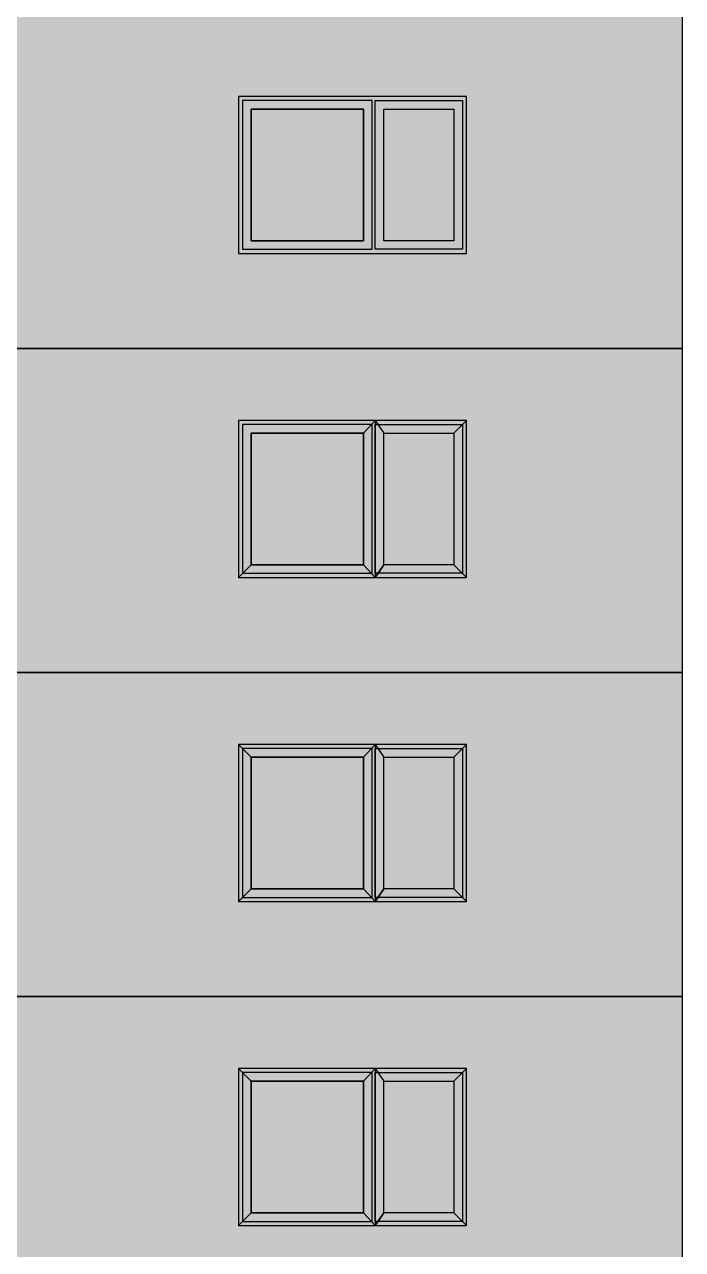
# Model space of a CAD drawing. Header units: millimetres. Extents: x -257254 to 390979, y -202328 to 355504.
# Drawn here: x 56265 to 62355, y 46753 to 58095 of the extents above; entities that cross this region are included whole.
import ezdxf

# ---------------------------------------------------------------- set-up
doc = ezdxf.new("R2010")
doc.units = ezdxf.units.MM
doc.layers.get('0').update_dxf_attribs({"lineweight": 25})
doc.layers.add('заливка', color=7, linetype='Continuous', lineweight=25)
doc.layers.add('фасадик', color=7, linetype='Continuous', lineweight=25, true_color=0x51362d)

# ---------------------------------------------------------------- blocks, each defined once
blk = doc.blocks.new('*U213')
for points in [[(0, 0), (2111, 0), (2111, 1454), (0, 1454)], [(38, 38), (1238, 38), (1238, 1416), (38, 1416)], [(2073, 38), (1265, 38), (1265, 1416), (2073, 1416)], [(118, 118), (1158, 118), (1158, 1336), (118, 1336)], [(1993, 118), (1345, 118), (1345, 1336), (1993, 1336)]]:
    blk.add_lwpolyline(points, close=True)

msp = doc.modelspace()

# ---------------------------------------------------------------- hatches: boundary and pattern name
h = msp.add_hatch(color=256)
h.dxf.hatch_style = 1
h.set_gradient(color1=(128, 128, 128), color2=(0, 255, 255), name='INVHEMISPHERICAL')
h.paths.add_polyline_path([(59402.92745, 57310.85472), (58362.92745, 57310.85472), (58362.92745, 56093.34196), (59402.92745, 56093.34196)])
h.paths.add_polyline_path([(60237.46193, 57310.85472), (59589.92745, 57310.85472), (59589.92745, 56093.34196), (60237.46193, 56093.34196)])
h = msp.add_hatch(color=256)
h.dxf.hatch_style = 1
h.set_gradient(color1=(128, 128, 128), color2=(0, 255, 255), name='INVHEMISPHERICAL')
h.paths.add_polyline_path([(59402.92745, 54310.85472), (58362.92745, 54310.85472), (58362.92745, 53093.34196), (59402.92745, 53093.34196)])
h.paths.add_polyline_path([(60237.46193, 54310.85472), (59589.92745, 54310.85472), (59589.92745, 53093.34196), (60237.46193, 53093.34196)])
h = msp.add_hatch(color=256)
h.dxf.hatch_style = 1
h.set_gradient(color1=(128, 128, 128), color2=(0, 255, 255), name='INVHEMISPHERICAL')
h.paths.add_polyline_path([(59402.92745, 51310.85472), (58362.92745, 51310.85472), (58362.92745, 50093.34196), (59402.92745, 50093.34196)])
h.paths.add_polyline_path([(60237.46193, 51310.85472), (59589.92745, 51310.85472), (59589.92745, 50093.34196), (60237.46193, 50093.34196)])
h = msp.add_hatch(color=256)
h.dxf.hatch_style = 1
h.set_gradient(color1=(128, 128, 128), color2=(0, 255, 255), name='INVHEMISPHERICAL')
h.paths.add_polyline_path([(59402.92745, 48310.85472), (58362.92745, 48310.85472), (58362.92745, 47093.34196), (59402.92745, 47093.34196)])
h.paths.add_polyline_path([(60237.46193, 48310.85472), (59589.92745, 48310.85472), (59589.92745, 47093.34196), (60237.46193, 47093.34196)])
at = {"layer": 'заливка', "true_color": 0xf7f0b5}
h = msp.add_hatch(color=254, dxfattribs=at)
h.dxf.hatch_style = 1
h.paths.add_polyline_path([(62355.01018, 43095.34196), (56115.01018, 43095.34196), (56115.01018, 40095.34196), (62355.01018, 40095.34196)])
h.paths.add_polyline_path([(58282.92745, 41013.34196), (58282.92745, 42390.85472), (58244.92745, 42428.85472), (58244.92745, 40975.34196)], flags=0)
h.paths.add_polyline_path([(58244.92745, 42428.85472), (60355.46193, 42428.85472), (60355.46193, 40975.34196), (58244.92745, 40975.34196)], flags=16)
h.paths.add_polyline_path([(59475.46982, 41013.34196), (59482.92745, 41005.11766), (59482.92745, 41013.34196)], flags=16)
h.paths.add_polyline_path([(58362.92745, 42310.85472), (59402.92745, 42310.85472), (59509.92745, 42428.85472), (59535.69016, 42390.85472), (60317.46193, 42390.85472), (60317.46193, 41013.34196), (60355.46194, 40975.34196), (59509.92745, 40975.34196), (59509.92745, 42428.85472), (59402.92745, 42310.85472), (59402.92745, 41093.34196), (58362.92745, 41093.34196)], flags=16)
h.paths.add_polyline_path([(58362.92745, 42310.85472), (59402.92745, 42310.85472), (59402.92745, 41093.34196), (58362.92745, 41093.34196)], flags=0)
h.paths.add_polyline_path([(59509.92745, 40975.34196), (59535.69016, 41013.34196), (59509.92745, 41013.34196), (59509.92745, 42390.85472), (60317.46193, 42390.85472), (60317.46193, 41013.34196), (60355.46194, 40975.34196)], flags=16)
h.paths.add_polyline_path([(59589.92745, 42310.85472), (60237.46193, 42310.85472), (60237.46193, 41093.34196), (59589.92745, 41093.34196)], flags=0)
h.paths.add_polyline_path([(62355.01018, 46095.34196), (56115.01018, 46095.34196), (56115.01018, 43095.34196), (62355.01018, 43095.34196)])
h.paths.add_polyline_path([(60317.46193, 45390.85472), (60317.46193, 44013.34196), (60355.46193, 43975.34196), (60355.46193, 43975.34196), (60355.46193, 45428.85472)], flags=0)
h.paths.add_polyline_path([(58282.92745, 44013.34196), (58282.92745, 45390.85472), (58244.92745, 45428.85472), (58244.92745, 43975.34196)], flags=16)
h.paths.add_polyline_path([(59475.46982, 44013.34196), (59482.92745, 44005.11766), (59482.92745, 44013.34196)], flags=16)
h.paths.add_polyline_path([(59402.92745, 45310.85472), (59509.92745, 45428.85472), (59535.69016, 45390.85472), (60317.46193, 45390.85472), (60317.46193, 44013.34196), (60355.46194, 43975.34196), (58244.92746, 43975.34196), (58244.92746, 43975.34196), (59509.92745, 43975.34196), (59509.92745, 45428.85472), (59402.92745, 45310.85472), (59402.92745, 44093.34196), (59402.92745, 44093.34196), (58362.92745, 44093.34196), (58362.92745, 44093.34196), (58362.92745, 45310.85472)], flags=16)
h.paths.add_polyline_path([(58362.92745, 45310.85472), (59402.92745, 45310.85472), (59402.92745, 44093.34196), (58362.92745, 44093.34196)], flags=0)
h.paths.add_polyline_path([(59589.92745, 45310.85472), (60237.46193, 45310.85472), (60237.46193, 45310.85472), (60237.46193, 44093.34196), (60237.46193, 44093.34196), (59589.92745, 44093.34196), (59589.92745, 44093.34196)], flags=0)
h.paths.add_polyline_path([(59589.92745, 44093.34196), (59589.92745, 45310.85472), (60237.46193, 45310.85472), (60237.46193, 44093.34196)], flags=0)
h.paths.add_polyline_path([(62355.01018, 49095.34196), (56115.01018, 49095.34196), (56115.01018, 46095.34196), (62355.01018, 46095.34196)])
h.paths.add_polyline_path([(58282.92745, 47013.34196), (58282.92745, 48390.85472), (58244.92745, 48428.85472), (58244.92745, 46975.34196)], flags=0)
h.paths.add_polyline_path([(58244.92745, 48428.85472), (60355.46193, 48428.85472), (60355.46193, 46975.34196), (58244.92745, 46975.34196)], flags=16)
h.paths.add_polyline_path([(59475.46982, 47013.34196), (59482.92745, 47005.11766), (59482.92745, 47013.34196)], flags=16)
h.paths.add_polyline_path([(58362.92745, 48310.85472), (59402.92745, 48310.85472), (59509.92745, 48428.85472), (59535.69016, 48390.85472), (60317.46193, 48390.85472), (60317.46193, 47013.34196), (60355.46194, 46975.34196), (59509.92745, 46975.34196), (59509.92745, 48428.85472), (59402.92745, 48310.85472), (59402.92745, 47093.34196), (58362.92745, 47093.34196)], flags=16)
h.paths.add_polyline_path([(58362.92745, 48310.85472), (59402.92745, 48310.85472), (59402.92745, 47093.34196), (58362.92745, 47093.34196)], flags=0)
h.paths.add_polyline_path([(59509.92745, 46975.34196), (59535.69016, 47013.34196), (59509.92745, 47013.34196), (59509.92745, 48390.85472), (60317.46193, 48390.85472), (60317.46193, 47013.34196), (60355.46194, 46975.34196)], flags=0)
h.paths.add_polyline_path([(59589.92745, 48310.85472), (60237.46193, 48310.85472), (60237.46193, 47093.34196), (59589.92745, 47093.34196)], flags=0)
h.paths.add_polyline_path([(62355.01018, 52095.34196), (56115.01018, 52095.34196), (56115.01018, 49095.34196), (62355.01018, 49095.34196)])
h.paths.add_polyline_path([(58282.92745, 50013.34196), (58282.92745, 51390.85472), (58244.92745, 51428.85472), (58244.92745, 49975.34196)], flags=0)
h.paths.add_polyline_path([(58244.92745, 51428.85472), (60355.46193, 51428.85472), (60355.46193, 49975.34196), (58244.92745, 49975.34196)], flags=16)
h.paths.add_polyline_path([(59475.46982, 50013.34196), (59482.92745, 50005.11766), (59482.92745, 50013.34196)], flags=16)
h.paths.add_polyline_path([(59509.92745, 49975.34196), (59509.92745, 51428.85472), (59402.92745, 51310.85472), (59402.92745, 50093.34196), (58362.92745, 50093.34196), (58362.92745, 51310.85472), (59402.92745, 51310.85472), (59509.92745, 51428.85472), (59535.69016, 51390.85472), (60317.46193, 51390.85472), (60317.46193, 50013.34196), (60355.46194, 49975.34196)], flags=16)
h.paths.add_polyline_path([(59509.92745, 49975.34196), (59535.69016, 50013.34196), (59509.92745, 50013.34196), (59509.92745, 51390.85472), (60317.46193, 51390.85472), (60317.46193, 50013.34196), (60355.46194, 49975.34196)], flags=0)
h.paths.add_polyline_path([(58362.92745, 51310.85472), (59402.92745, 51310.85472), (59402.92745, 50093.34196), (58362.92745, 50093.34196)], flags=0)
h.paths.add_polyline_path([(59589.92745, 50093.34196), (59589.92745, 51310.85472), (60237.46193, 51310.85472), (60237.46193, 50093.34196)], flags=0)
h.paths.add_polyline_path([(62355.01018, 55095.34196), (56115.01018, 55095.34196), (56115.01018, 52095.34196), (62355.01018, 52095.34196)])
h.paths.add_polyline_path([(58282.92745, 53013.34196), (58282.92745, 54390.85472), (59475.46982, 54390.85472), (59509.92745, 54428.85472), (58244.92745, 54428.85472), (58244.92745, 52975.34196)], flags=16)
h.paths.add_polyline_path([(58244.92745, 54428.85472), (60355.46193, 54428.85472), (60355.46193, 52975.34196), (58244.92745, 52975.34196)], flags=16)
h.paths.add_polyline_path([(59475.46982, 53013.34196), (59482.92745, 53005.11766), (59482.92745, 53013.34196)], flags=16)
h.paths.add_polyline_path([(58362.92745, 54310.85472), (59402.92745, 54310.85472), (59402.92745, 53093.34196), (58362.92745, 53093.34196)], flags=16)
h.paths.add_polyline_path([(59509.92745, 52975.34196), (59509.92745, 54428.85472), (59535.69016, 54390.85472), (60317.46193, 54390.85472), (60317.46193, 53013.34196), (60355.46194, 52975.34196)], flags=16)
h.paths.add_polyline_path([(59509.92745, 52975.34196), (59535.69016, 53013.34196), (59509.92745, 53013.34196), (59509.92745, 54390.85472), (60317.46193, 54390.85472), (60317.46193, 53013.34196), (60355.46194, 52975.34196)], flags=0)
h.paths.add_polyline_path([(59589.92745, 54310.85472), (60237.46193, 54310.85472), (60237.46193, 53093.34196), (59589.92745, 53093.34196)], flags=0)
h.paths.add_polyline_path([(62355.01018, 58095.34196), (56115.01018, 58095.34196), (56115.01018, 55095.34196), (62355.01018, 55095.34196)])
h.paths.add_polyline_path([(58244.92745, 57428.85472), (60355.46193, 57428.85472), (60355.46193, 55975.34196), (58244.92745, 55975.34196)], flags=16)
h.paths.add_polyline_path([(58282.92745, 57390.85472), (59482.92745, 57390.85472), (60317.46193, 57390.85472), (60317.46193, 56013.34196), (59509.92745, 56013.34196), (58282.92745, 56013.34196)], flags=0)
h.paths.add_polyline_path([(58362.92745, 57310.85472), (59402.92745, 57310.85472), (59402.92745, 56093.34196), (58362.92745, 56093.34196)], flags=0)
h.paths.add_polyline_path([(59589.92745, 57310.85472), (60237.46193, 57310.85472), (60237.46193, 56093.34196), (59589.92745, 56093.34196)], flags=0)
h.paths.add_polyline_path([(62355.01018, 61095.34196), (56115.01018, 61095.34196), (56115.01018, 58095.34196), (62355.01018, 58095.34196)])
h.paths.add_polyline_path([(58244.92745, 60428.85472), (60355.46193, 60428.85472), (60355.46193, 58975.34196), (58244.92745, 58975.34196)], flags=16)
h.paths.add_polyline_path([(58282.92745, 60390.85472), (59482.92745, 60390.85472), (60317.46193, 60390.85472), (60317.46193, 59013.34196), (59509.92745, 59013.34196), (58282.92745, 59013.34196)], flags=0)
h.paths.add_polyline_path([(58362.92745, 60310.85472), (59402.92745, 60310.85472), (59402.92745, 59093.34196), (58362.92745, 59093.34196)], flags=0)
h.paths.add_polyline_path([(59589.92745, 60310.85472), (60237.46193, 60310.85472), (60237.46193, 59093.34196), (59589.92745, 59093.34196)], flags=0)
h.paths.add_polyline_path([(62355.01018, 64095.34196), (56115.01018, 64095.34196), (56115.01018, 61095.34196), (62355.01018, 61095.34196)])
h.paths.add_polyline_path([(58244.92745, 63428.85472), (60355.46193, 63428.85472), (60355.46193, 61975.34196), (58244.92745, 61975.34196)], flags=16)
h.paths.add_polyline_path([(58282.92745, 63390.85472), (59482.92745, 63390.85472), (60317.46193, 63390.85472), (60317.46193, 62013.34196), (59509.92745, 62013.34196), (58282.92745, 62013.34196)], flags=0)
h.paths.add_polyline_path([(58362.92745, 63310.85472), (59402.92745, 63310.85472), (59402.92745, 62093.34196), (58362.92745, 62093.34196)], flags=0)
h.paths.add_polyline_path([(59589.92745, 63310.85472), (60237.46193, 63310.85472), (60237.46193, 62093.34196), (59589.92745, 62093.34196)], flags=0)
at = {"layer": 'фасадик'}
h = msp.add_hatch(color=256, dxfattribs=at)
h.dxf.hatch_style = 1
h.paths.add_polyline_path([(59482.92745, 57390.85472), (58282.92745, 57390.85472), (58282.92745, 56013.34196), (59482.92745, 56013.34196)], flags=0)
h.paths.add_polyline_path([(59402.92745, 57310.85472), (59402.92745, 56093.34196), (58362.92745, 56093.34196), (58362.92745, 57310.85472)], flags=0)
h.paths.add_polyline_path([(60355.46193, 57428.85472), (58244.92745, 57428.85472), (58244.92745, 55975.34196), (60355.46193, 55975.34196)])
h.paths.add_polyline_path([(59482.92745, 57390.85472), (59482.92745, 56013.34196), (58282.92745, 56013.34196), (58282.92745, 57390.85472)], flags=16)
h.paths.add_polyline_path([(59509.92745, 57390.85472), (60317.46193, 57390.85472), (60317.46193, 56013.34196), (59509.92745, 56013.34196)], flags=16)
h.paths.add_polyline_path([(59589.92745, 57310.85472), (60237.46193, 57310.85472), (60237.46193, 56093.34196), (59589.92745, 56093.34196)], flags=0)
h = msp.add_hatch(color=256, dxfattribs=at)
h.dxf.hatch_style = 1
h.paths.add_polyline_path([(59482.92745, 57390.85472), (58282.92745, 57390.85472), (58282.92745, 56013.34196), (59482.92745, 56013.34196)])
h.paths.add_polyline_path([(59402.92745, 57310.85472), (59402.92745, 56093.34196), (58362.92745, 56093.34196), (58362.92745, 57310.85472)], flags=16)
h.paths.add_polyline_path([(60317.46193, 57390.85472), (59509.92745, 57390.85472), (59509.92745, 56013.34196), (60317.46193, 56013.34196)])
h.paths.add_polyline_path([(60237.46193, 57310.85472), (60237.46193, 56093.34196), (59589.92745, 56093.34196), (59589.92745, 57310.85472)], flags=16)
h = msp.add_hatch(color=256, dxfattribs=at)
h.dxf.hatch_style = 1
h.paths.add_polyline_path([(59482.92745, 54390.85472), (58282.92745, 54390.85472), (58282.92745, 53013.34196), (59482.92745, 53013.34196)], flags=0)
h.paths.add_polyline_path([(59402.92745, 54310.85472), (59402.92745, 53093.34196), (58362.92745, 53093.34196), (58362.92745, 54310.85472)], flags=0)
h.paths.add_polyline_path([(60355.46193, 54428.85472), (58244.92745, 54428.85472), (58244.92745, 52975.34196), (60355.46193, 52975.34196)])
h.paths.add_polyline_path([(59482.92745, 54390.85472), (59482.92745, 53013.34196), (58282.92745, 53013.34196), (58282.92745, 54390.85472)], flags=16)
h.paths.add_polyline_path([(59509.92745, 54390.85472), (60317.46193, 54390.85472), (60317.46193, 53013.34196), (59509.92745, 53013.34196)], flags=16)
h.paths.add_polyline_path([(59589.92745, 54310.85472), (60237.46193, 54310.85472), (60237.46193, 53093.34196), (59589.92745, 53093.34196)], flags=0)
h = msp.add_hatch(color=256, dxfattribs=at)
h.dxf.hatch_style = 1
h.paths.add_polyline_path([(59482.92745, 54390.85472), (58282.92745, 54390.85472), (58282.92745, 53013.34196), (59482.92745, 53013.34196)])
h.paths.add_polyline_path([(59402.92745, 54310.85472), (59402.92745, 53093.34196), (58362.92745, 53093.34196), (58362.92745, 54310.85472)], flags=16)
h.paths.add_polyline_path([(60317.46193, 54390.85472), (59509.92745, 54390.85472), (59509.92745, 53013.34196), (60317.46193, 53013.34196)])
h.paths.add_polyline_path([(60237.46193, 54310.85472), (60237.46193, 53093.34196), (59589.92745, 53093.34196), (59589.92745, 54310.85472)], flags=16)
h = msp.add_hatch(color=256, dxfattribs=at)
h.dxf.hatch_style = 1
h.paths.add_polyline_path([(59482.92745, 51390.85472), (58282.92745, 51390.85472), (58282.92745, 50013.34196), (59482.92745, 50013.34196)], flags=0)
h.paths.add_polyline_path([(59402.92745, 51310.85472), (59402.92745, 50093.34196), (58362.92745, 50093.34196), (58362.92745, 51310.85472)], flags=0)
h.paths.add_polyline_path([(60355.46193, 51428.85472), (58244.92745, 51428.85472), (58244.92745, 49975.34196), (60355.46193, 49975.34196)])
h.paths.add_polyline_path([(59482.92745, 51390.85472), (59482.92745, 50013.34196), (58282.92745, 50013.34196), (58282.92745, 51390.85472)], flags=16)
h.paths.add_polyline_path([(59509.92745, 51390.85472), (60317.46193, 51390.85472), (60317.46193, 50013.34196), (59509.92745, 50013.34196)], flags=16)
h.paths.add_polyline_path([(59589.92745, 51310.85472), (60237.46193, 51310.85472), (60237.46193, 50093.34196), (59589.92745, 50093.34196)], flags=0)
h = msp.add_hatch(color=256, dxfattribs=at)
h.dxf.hatch_style = 1
h.paths.add_polyline_path([(59482.92745, 51390.85472), (58282.92745, 51390.85472), (58282.92745, 50013.34196), (59482.92745, 50013.34196)])
h.paths.add_polyline_path([(59402.92745, 51310.85472), (59402.92745, 50093.34196), (58362.92745, 50093.34196), (58362.92745, 51310.85472)], flags=16)
h.paths.add_polyline_path([(60317.46193, 51390.85472), (59509.92745, 51390.85472), (59509.92745, 50013.34196), (60317.46193, 50013.34196)])
h.paths.add_polyline_path([(60237.46193, 51310.85472), (60237.46193, 50093.34196), (59589.92745, 50093.34196), (59589.92745, 51310.85472)], flags=16)
h = msp.add_hatch(color=256, dxfattribs=at)
h.dxf.hatch_style = 1
h.paths.add_polyline_path([(59482.92745, 48390.85472), (58282.92745, 48390.85472), (58282.92745, 47013.34196), (59482.92745, 47013.34196)], flags=0)
h.paths.add_polyline_path([(59402.92745, 48310.85472), (59402.92745, 47093.34196), (58362.92745, 47093.34196), (58362.92745, 48310.85472)], flags=0)
h.paths.add_polyline_path([(60355.46193, 48428.85472), (58244.92745, 48428.85472), (58244.92745, 46975.34196), (60355.46193, 46975.34196)])
h.paths.add_polyline_path([(59482.92745, 48390.85472), (59482.92745, 47013.34196), (58282.92745, 47013.34196), (58282.92745, 48390.85472)], flags=16)
h.paths.add_polyline_path([(59509.92745, 48390.85472), (60317.46193, 48390.85472), (60317.46193, 47013.34196), (59509.92745, 47013.34196)], flags=16)
h.paths.add_polyline_path([(59589.92745, 48310.85472), (60237.46193, 48310.85472), (60237.46193, 47093.34196), (59589.92745, 47093.34196)], flags=0)
h = msp.add_hatch(color=256, dxfattribs=at)
h.dxf.hatch_style = 1
h.paths.add_polyline_path([(59482.92745, 48390.85472), (58282.92745, 48390.85472), (58282.92745, 47013.34196), (59482.92745, 47013.34196)])
h.paths.add_polyline_path([(59402.92745, 48310.85472), (59402.92745, 47093.34196), (58362.92745, 47093.34196), (58362.92745, 48310.85472)], flags=16)
h.paths.add_polyline_path([(60317.46193, 48390.85472), (59509.92745, 48390.85472), (59509.92745, 47013.34196), (60317.46193, 47013.34196)])
h.paths.add_polyline_path([(60237.46193, 48310.85472), (60237.46193, 47093.34196), (59589.92745, 47093.34196), (59589.92745, 48310.85472)], flags=16)

# ---------------------------------------------------------------- linework, layer by layer
for p, q in [((58244.92745, 51428.85472), (58362.92745, 51310.85472)), ((58244.92745, 48428.85472), (58362.92745, 48310.85472))]:
    msp.add_line(p, q)
for p, q in [((62355.01018, 35975.34196), (62355.01018, 67202.93321)), ((58362.92745, 56093.34196), (58362.92745, 57310.85472)), ((58362.92745, 57310.85472), (59402.92745, 57310.85472)), ((59402.92745, 57310.85472), (59402.92745, 56093.34196)), ((59589.92745, 57310.85472), (60237.46193, 57310.85472)), ((59589.92745, 56093.34196), (59589.92745, 57310.85472)), ((60237.46193, 57310.85472), (60237.46193, 56093.34196)), ((59402.92745, 56093.34196), (58362.92745, 56093.34196)), ((60237.46193, 56093.34196), (59589.92745, 56093.34196)), ((58244.92746, 55975.34196), (60354.92746, 55975.34196)), ((58244.92746, 55975.34196), (60354.92746, 55975.34196)), ((58244.92746, 55975.34196), (60354.92746, 55975.34196)), ((47715.01018, 55095.34196), (62355.01018, 55095.34196)), ((56115.01018, 55095.34196), (62355.01018, 55095.34196)), ((62355.01018, 55095.34196), (56115.01018, 55095.34196)), ((59402.92745, 54310.85472), (59509.92745, 54428.85472)), ((59509.92745, 54428.85472), (59509.92745, 52975.34196)), ((59509.92745, 54428.85472), (59589.92745, 54310.85472)), ((60237.46193, 54310.85472), (60355.46193, 54428.85472)), ((60355.46193, 54428.85472), (60237.46193, 54310.85472)), ((58362.92745, 53093.34196), (58362.92745, 54310.85472)), ((58362.92745, 54310.85472), (59402.92745, 54310.85472)), ((59402.92745, 54310.85472), (59402.92745, 53093.34196)), ((59589.92745, 54310.85472), (60237.46193, 54310.85472)), ((59589.92745, 53093.34196), (59589.92745, 54310.85472)), ((60237.46193, 54310.85472), (60237.46193, 53093.34196)), ((58362.92745, 53093.34196), (58244.92745, 52975.34196)), ((59402.92745, 53093.34196), (58362.92745, 53093.34196)), ((59402.92745, 53093.34196), (59509.92745, 52975.34196)), ((59589.92745, 53093.34196), (59509.92745, 52975.34196)), ((59509.92745, 52975.34196), (59589.92745, 53093.34196)), ((60237.46193, 53093.34196), (59589.92745, 53093.34196)), ((60237.46193, 53093.34196), (60355.46193, 52975.34196)), ((60355.46193, 52975.34196), (60237.46193, 53093.34196)), ((58244.92746, 52975.34196), (60354.92746, 52975.34196)), ((58244.92746, 52975.34196), (60354.92746, 52975.34196)), ((58244.92746, 52975.34196), (60354.92746, 52975.34196)), ((47715.01018, 52095.34196), (62355.01018, 52095.34196)), ((56115.01018, 52095.34196), (62355.01018, 52095.34196)), ((62355.01018, 52095.34196), (56115.01018, 52095.34196)), ((58362.92745, 51310.85472), (58244.92745, 51428.85472)), ((58244.92745, 51428.85472), (58362.92745, 51310.85472)), ((58362.92745, 51310.85472), (58244.92745, 51428.85472)), ((59402.92745, 51310.85472), (59509.92745, 51428.85472)), ((59509.92745, 51428.85472), (59509.92745, 49975.34196)), ((59509.92745, 51428.85472), (59589.92745, 51310.85472)), ((60237.46193, 51310.85472), (60355.46193, 51428.85472)), ((60355.46193, 51428.85472), (60237.46193, 51310.85472)), ((58362.92745, 50093.34196), (58362.92745, 51310.85472)), ((58362.92745, 51310.85472), (59402.92745, 51310.85472)), ((59402.92745, 51310.85472), (59402.92745, 50093.34196)), ((59589.92745, 51310.85472), (60237.46193, 51310.85472)), ((59589.92745, 50093.34196), (59589.92745, 51310.85472)), ((60237.46193, 51310.85472), (60237.46193, 50093.34196)), ((58362.92745, 50093.34196), (58244.92745, 49975.34196)), ((59402.92745, 50093.34196), (58362.92745, 50093.34196)), ((59402.92745, 50093.34196), (59509.92745, 49975.34196)), ((59589.92745, 50093.34196), (59509.92745, 49975.34196)), ((59509.92745, 49975.34196), (59589.92745, 50093.34196)), ((60237.46193, 50093.34196), (59589.92745, 50093.34196)), ((60237.46193, 50093.34196), (60355.46193, 49975.34196)), ((60355.46193, 49975.34196), (60237.46193, 50093.34196)), ((58244.92746, 49975.34196), (60354.92746, 49975.34196)), ((58244.92746, 49975.34196), (60354.92746, 49975.34196)), ((58244.92746, 49975.34196), (60354.92746, 49975.34196)), ((47715.01018, 49095.34196), (62355.01018, 49095.34196)), ((56115.01018, 49095.34196), (62355.01018, 49095.34196)), ((62355.01018, 49095.34196), (56115.01018, 49095.34196)), ((58362.92745, 48310.85472), (58244.92745, 48428.85472)), ((58244.92745, 48428.85472), (58362.92745, 48310.85472)), ((58362.92745, 48310.85472), (58244.92745, 48428.85472)), ((59402.92745, 48310.85472), (59509.92745, 48428.85472)), ((59509.92745, 48428.85472), (59509.92745, 46975.34196)), ((59509.92745, 48428.85472), (59589.92745, 48310.85472)), ((60237.46193, 48310.85472), (60355.46193, 48428.85472)), ((60355.46193, 48428.85472), (60237.46193, 48310.85472)), ((58362.92745, 47093.34196), (58362.92745, 48310.85472)), ((58362.92745, 48310.85472), (59402.92745, 48310.85472)), ((59402.92745, 48310.85472), (59402.92745, 47093.34196)), ((59589.92745, 48310.85472), (60237.46193, 48310.85472)), ((59589.92745, 47093.34196), (59589.92745, 48310.85472)), ((60237.46193, 48310.85472), (60237.46193, 47093.34196)), ((58362.92745, 47093.34196), (58244.92745, 46975.34196)), ((59402.92745, 47093.34196), (58362.92745, 47093.34196)), ((59402.92745, 47093.34196), (59509.92745, 46975.34196)), ((59589.92745, 47093.34196), (59509.92745, 46975.34196)), ((59509.92745, 46975.34196), (59589.92745, 47093.34196)), ((60237.46193, 47093.34196), (59589.92745, 47093.34196)), ((60237.46193, 47093.34196), (60355.46193, 46975.34196)), ((60355.46193, 46975.34196), (60237.46193, 47093.34196)), ((58244.92746, 46975.34196), (60354.92746, 46975.34196)), ((58244.92746, 46975.34196), (60354.92746, 46975.34196)), ((58244.92746, 46975.34196), (60354.92746, 46975.34196))]:
    msp.add_line(p, q, dxfattribs=at)

# ---------------------------------------------------------------- block references
at = {"layer": 'фасадик', "ltscale": 100}
for p in [(58244.92744, 55975.34196), (58244.92744, 55975.34196), (58244.92744, 52975.34196), (58244.92744, 52975.34196), (58244.92744, 49975.34196), (58244.92744, 49975.34196), (58244.92744, 46975.34196), (58244.92744, 46975.34196)]:
    msp.add_blockref('*U213', p, dxfattribs=at)

doc.saveas('drawing.dxf')
